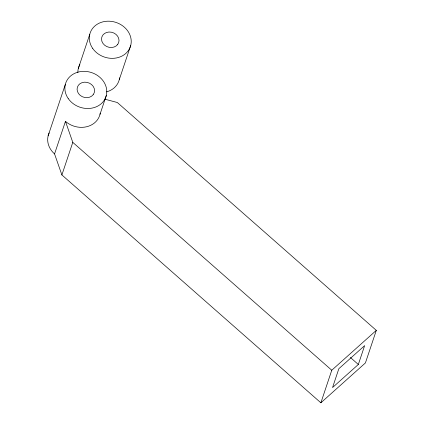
<?xml version="1.0" encoding="UTF-8"?>
<svg xmlns="http://www.w3.org/2000/svg" width="424" height="424" viewBox="0 0 424 424"><rect width="100%" height="100%" fill="white"/><g stroke="black" fill="none" stroke-linecap="round" stroke-linejoin="round"><path stroke-width="0.64" d="M48.135 135.791L65.338 84.376M78.313 68.502L89.782 34.222M104.834 99.184L117.331 102.513L376.311 330.376L365.414 362.939L320.873 402.8L61.893 174.937L54.558 153.923L65.455 121.359A21.237 18.264 18.5 0 0 86.591 126.765A21.237 18.264 18.5 0 0 100.255 113.15M61.893 174.937L72.79 142.374L65.455 121.359M100.011 114.321L106.318 95.464M119.292 79.59L130.762 45.315M320.873 402.8L331.769 370.237L376.311 330.376M358.328 364.476L364.64 345.624L338.85 368.7L332.543 387.552L358.328 364.476L350.372 357.474M72.79 142.374L331.769 370.237M54.558 153.923A21.237 18.264 18.5 0 1 49.131 132.972M119.626 77.831A21.237 18.264 18.5 0 1 106.514 91.876M77.846 72.679A21.237 18.264 18.5 0 1 79.85 64.612M117.623 44.547L116.144 45.967A8.867 7.621 18.5 0 1 101.914 41.377A8.867 7.621 18.5 0 1 111.459 32.213A8.867 7.621 18.5 0 1 117.623 44.547M93.179 94.7L91.701 96.115A8.867 7.621 18.5 0 1 77.47 91.531A8.867 7.621 18.5 0 1 87.021 82.362A8.867 7.621 18.5 0 1 93.179 94.7M68.222 98.543A21.237 18.264 18.5 0 0 104.479 99.868A21.237 18.264 18.5 0 0 84.789 71.354A21.237 18.264 18.5 0 0 68.222 98.543M92.665 48.389A21.237 18.264 18.5 0 0 128.923 49.714A21.237 18.264 18.5 0 0 109.228 21.2A21.237 18.264 18.5 0 0 92.665 48.389"/></g></svg>
